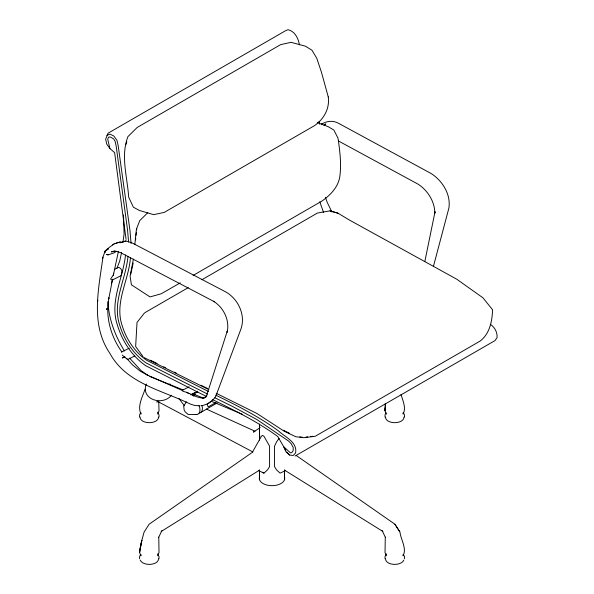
<?xml version="1.0" encoding="UTF-8"?>
<svg xmlns="http://www.w3.org/2000/svg" width="594" height="594" viewBox="0 0 594 594"><rect width="100%" height="100%" fill="white"/><g stroke="black" fill="none" stroke-linecap="round" stroke-linejoin="round"><path stroke-width="0.89" d="M259.526 439.456L259.526 424.146M385.254 403.853L385.031 410.848L386.419 414.085M135.595 239.872L135.699 238.083M134.823 244.639L136.494 228.49M385.209 408.234L385.031 410.848L385.187 406.793M385.395 405.62L385.521 403.875M116.209 243.139L120.493 241.921L114.375 243.74L109.17 247.46L105.123 251.151L102.94 257.113C98.663 289.189 90.169 324.346 109.86 353.326C126.143 383.405 162.155 390.265 190.325 404.061L194.936 405.524L199.324 405.791M122.98 242.226L124.079 233.947L123.507 214.887M136.011 235.358L136.316 232.633M136.627 229.915L136.835 228.096L139.753 220.634L147.787 212.674M97.683 301.366L97.824 300.193M102.792 258.286L102.94 257.113M127.992 256.244C125.995 279.277 111.939 301.67 119.632 324.873C124.124 339.961 133.16 353.92 146.176 362.986L207.551 394.052M130.45 257.751C128.727 280.375 114.516 302.309 121.978 325.052C126.18 339.018 134.586 351.938 146.688 360.283L208.368 391.453M125.505 254.945C123.188 278.311 109.393 301.113 117.285 324.688C122.067 340.904 131.734 355.895 145.664 365.689L206.638 396.599M133.398 259.095L130.093 276.099L131.423 284.816L150.037 296.911L161.226 293.778L180.286 282.841M259.556 437.503L259.823 435.848M113.632 273.188L113.298 275L110.573 279.069L112.051 280.175L120.872 275.75L121.696 273.5L121.918 270.782L120.842 268.755L119.246 267.523L117.731 267.567L114.716 269.372M112.578 279.217L108.724 298.982L108.888 297.809C105.168 316.676 110.826 336.523 121.889 351.967M113.276 275.623L118.355 251.685M424.851 261.471L435.023 211.761L434.83 213.231C434.815 201.559 427.702 190.384 418.028 184.133L338.647 141.082M121.607 252.383L119.773 260.87L116.877 268.57M130.65 274.658L133.182 263.097M433.382 266.587L448.908 208.011C450.965 194.268 442.426 180.769 431.147 173.522L338.81 123.448C333.197 120.144 326.67 120.901 321.339 124.309M299.443 44.773C298.24 38.254 295.055 31.46 288.09 29.7L285.781 30.591L108.056 133.197L105.643 139.189L106.809 144.238L109.912 148.545L114.635 152.658L126.077 239.427M125.995 144.401L126.812 141.81M206.534 395.856L227.309 330.947L227.123 332.232C229.96 320.404 223.656 307.536 213.513 301.24L214.501 301.789L120.582 252.628L115.711 251.114L111.39 251.901L114.672 250.883M111.405 283.115L112.689 279.692M157.633 414.085L159.021 410.848L158.717 401.232M157.633 555.798L159.021 552.554L158.769 537.095L158.553 537.563L162.006 530.479M145.055 389.233C142.501 396.889 137.132 406.125 140.971 414.085L140.971 412.808M140.622 412.845L139.583 414.85L139.583 417.077M140.622 554.551L139.583 556.556L139.583 558.791M386.07 412.845L385.031 414.85L385.031 417.077M386.419 553.883L385.031 556.556L385.031 558.791M146.31 383.991C140.303 399.346 162.474 406.43 171.495 395.255M186.301 401.804L183.695 406.192L184.147 409.949L185.202 411.894L188.172 414.464L196.822 414.523M279.046 438.446L276.559 441.899L274.517 446.139L274.517 466.632L276.559 469.899L280.086 473.136L285.484 470.604L284.377 470.032L382.93 531.511M206.838 395.337L205.108 397.312L206.207 396.554M161.13 531.519L259.675 470.032L258.561 470.604L263.966 473.136L267.486 469.899L269.572 466.617L269.572 446.116L263.966 436.293L262.414 435.395L261.375 436.352L252.324 452.353L149.146 524.205L144.067 532.142L141.357 542.092L139.583 552.554L140.971 555.798L140.971 554.521M324.161 125.304L325.787 123.923L324.109 125.312M211.613 400.995L207.195 404.15L208.16 406.949L216.016 402.413M115.927 251.67L114.345 252.769L108.16 254.848L106.371 254.432L108.153 254.848M112.645 244.921L114.375 243.74M260.165 427.598L253.43 432.113L254.982 431.214L206.408 409.08M206.757 396.168L203.92 397.898L205.799 397.282L202.48 398.062L203.905 398.062C196.302 398.336 190.236 392.745 183.004 391.335L182.202 390.399L147.141 374.955L148.233 375.542L140.243 371.161L132.596 364.954L126.752 358.464M193.095 275.453L321.948 201.054C330.219 195.226 337.964 187.459 339.731 177.101C341.55 164.694 339.968 152.213 338.29 139.887L337.912 138.008L333.865 130.056L328.111 126.633L317.285 122.535M188.231 287.637L145.701 312.192L144.275 313.209L137.028 322.401L135.647 346.51L143.02 356.6M201.871 279.759L317.426 213.046L329.997 210.877L338.016 213.194L349.792 220.255L456.779 279.225L482.981 297.839L492.56 309.756C492.211 321.22 489.708 333.806 480.101 341.09L315.206 436.293L303.846 437.704L295.827 436.746L284.199 431.237L256.794 413.402L216.216 393.302M193.102 395.856L195.5 394.468M201.158 412.221L217.174 402.977M295.07 456.021L495.002 340.592L497.044 337.689C497.527 332.306 494.735 327.22 490.288 324.257M182.202 390.399L189.1 386.813M190.719 394.891L197.817 391.335L191.892 394.097M121.391 352.138L129.269 348.188M127.673 359.511L134.771 355.954M321.369 124.295L322.713 123.641M191.855 394.475L197.698 392.159M106.861 135.321L110.001 134.11L113.862 136.026L116.966 140.333L118.132 145.382L129.989 230.643L131.074 243.562M125.876 240.964L120.003 242.731L125.876 240.964L131.942 242.827L225.869 291.988C238.187 299.094 245.678 314.761 241.075 328.638L215.771 396.287C212.57 401.559 206.927 405.011 200.846 405.791M305.977 437.05L307.759 436.857M310.424 436.568L313.09 436.278M156.422 401.93L158.724 401.737L157.388 401.306L252.925 451.997M212.4 399.524C234.92 410.558 257.521 421.658 277.792 436.553L283.739 446.755L285.929 451.692L289.568 455.026L293.265 455.487L295.612 452.895C297.542 441.899 284.972 437.125 278.519 430.94C258.991 416.706 237.474 405.68 215.778 395.188M299.762 436.887L302.42 437.229M329.997 210.877L338.016 213.194M149.814 376.507L183.086 389.909M192.471 393.688L203.564 398.158M211.241 401.254L242.278 414.263M286.048 431.586L289.174 433.078M214.909 397.78L232.261 406.326L256.883 419.535L288.573 441.06L291.179 443.681L293.243 447.505L293.169 450.653L291.706 452.695L290.288 452.754L283.739 446.755L285.818 450.542M150.527 360.254L157.135 363.528M163.751 366.802L165.407 367.619M174.495 372.126L176.151 372.943M200.95 385.224L207.566 388.498M144.171 357.61L208.761 389.605M186.442 392.263L189.078 393.651M262.414 472.245L263.966 473.136M191.825 394.765L194.038 396.101M403.081 554.521L403.081 555.798C407.09 548.262 400.816 539.798 399.977 532.142L394.906 524.205L296.287 455.539M148.233 375.653L140.993 370.522L129.626 358.152M283.813 430.182L285.261 431.214M122.253 355.078L126.953 359.006M286.642 452.064L289.568 455.026M178.957 398.515L184.4 405.799M394.906 524.205L399.762 531.682M124.384 350.898C115.281 336.033 108.695 319.245 107.974 301.678M169.877 383.828L170.738 385.439M403.423 412.845L404.469 414.85L404.469 417.077M403.423 554.551L404.469 556.556L404.469 558.791M157.633 412.177L159.021 414.85L159.021 417.077M157.633 553.883L159.021 556.556L159.021 558.791M382.053 530.472L385.491 537.563M331.912 212.058L327.168 202.257L325.467 197.357M323.596 212.563L319.78 201.789M386.419 555.798L385.031 552.554L385.283 537.095M401.061 394.468C402.695 400.675 406.519 407.937 403.081 414.085L403.081 412.808M109.912 148.545L107.729 139.241L108.502 137.199L110.15 136.954L113.536 138.758L115.177 141.476L116.194 146.258L127.539 229.9L128.594 242.055M319 121.525L319.572 124.198M259.526 470.752L259.526 479.752M284.519 479.752L284.519 470.515L284.519 476.878A12.741 7.358 0 0 1 272.022 485.669A12.741 7.358 0 0 1 259.526 476.878L259.526 470.418M259.526 424.25L259.556 440.176M158.479 417.033A9.2 5.316 0 0 1 149.302 422.69A9.2 5.316 0 0 1 140.117 417.033M403.772 560.127A9.2 5.316 0 0 1 393.54 564.359A9.2 5.316 0 0 1 385.565 558.739M199.049 405.502A9.2 5.316 60 0 1 195.255 414.404M202.049 405.732A9.2 5.316 60 0 1 199.272 413.112M158.479 558.739A9.2 5.316 0 0 1 150.505 564.359A9.2 5.316 0 0 1 140.273 560.127M403.927 417.033A9.2 5.316 0 0 1 394.75 422.69A9.2 5.316 0 0 1 385.565 417.033M328.259 96.926C329.833 108.635 323.93 119.015 314.53 125.638L164.211 212.422L153.66 214.642L139.36 210.476L133.368 207.18L128.698 197.238C127.383 177.227 120.456 156.081 127.918 136.62L137.199 127.45L280.665 44.624L291.03 42.33L305.45 46.184L311.954 50.223L316.758 58.227L321.451 72.208L328.259 96.926M105.116 251.151L104.863 252.636L105.123 251.151L108.479 248.715L105.116 251.151M141.847 540.377L139.583 552.554L139.583 550.319L141.847 540.377M107.507 308.316L106.467 309.303L107.507 308.316M124.035 357.254L122.401 357.967L125.007 357.001L124.035 357.254"/></g></svg>
